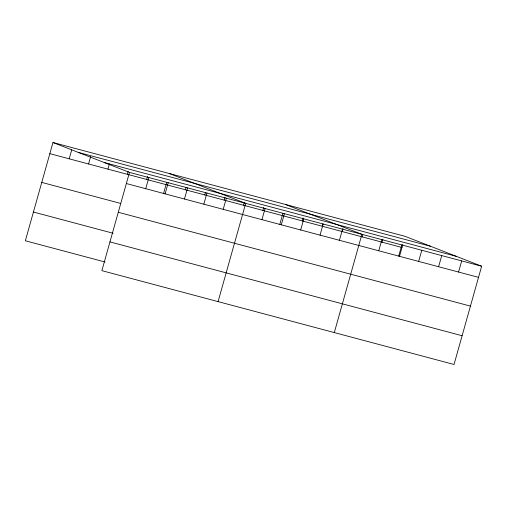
<?xml version="1.0" encoding="UTF-8"?>
<svg xmlns="http://www.w3.org/2000/svg" width="507" height="507" viewBox="0 0 507 507"><rect width="100%" height="100%" fill="white"/><g stroke="black" fill="none" stroke-linecap="round" stroke-linejoin="round"><path stroke-width="0.76" d="M52.969 142.518L129.488 172.393L101.869 270.649L454.031 364.482L481.65 266.226L405.131 236.351L52.969 142.518L25.35 240.774L105.063 262.011M69.206 158.818L71.709 149.907M88.573 163.976L90.664 156.555M107.947 169.142L109.404 163.945M127.314 174.3L128.151 171.328M146.681 179.459L147.518 176.493M145.724 188.693L148.855 177.558M163.501 193.699L166.676 182.393M165.092 193.858L168.223 182.716M185.423 189.783L186.044 187.552M184.466 199.017L187.596 187.875M204.79 194.942L205.417 192.717M203.833 204.175L206.964 193.034M224.157 200.107L224.994 197.134M223.2 209.334L226.331 198.199M243.525 205.265L244.361 202.293M218.08 301.614L245.699 203.358L169.18 173.483M262.899 210.424L263.729 207.452M261.942 219.658L265.072 208.516M279.712 224.664L282.893 213.358M281.309 224.816L284.44 213.681M302.223 220.906L303.053 217.934M300.676 229.982L303.807 218.84M322.179 226.217L322.801 223.993M320.044 235.14L323.174 223.999M339.417 240.299L342.548 229.164M342.13 231.534L342.966 228.568M334.297 332.579L361.916 234.323L285.397 204.448M362.087 236.851L362.714 234.627M378.742 250.781L381.872 239.64M382.044 242.169L382.88 239.203M398.692 256.098L401.829 244.957M399.446 256.567L402.837 244.52M418.649 261.416L421.78 250.274M438.606 266.726L441.736 255.591M458.562 272.044L461.693 260.909M78.217 152.379L430.38 246.206M104.239 162.538L456.401 256.365M129.488 172.393L481.65 266.226M49.838 153.659L402 247.486M126.357 183.534L478.519 277.361M41.758 182.406L120.723 203.446M118.277 212.281L470.439 306.114M33.43 212.027L113.143 233.264M109.949 241.902L462.111 335.735"/></g></svg>
